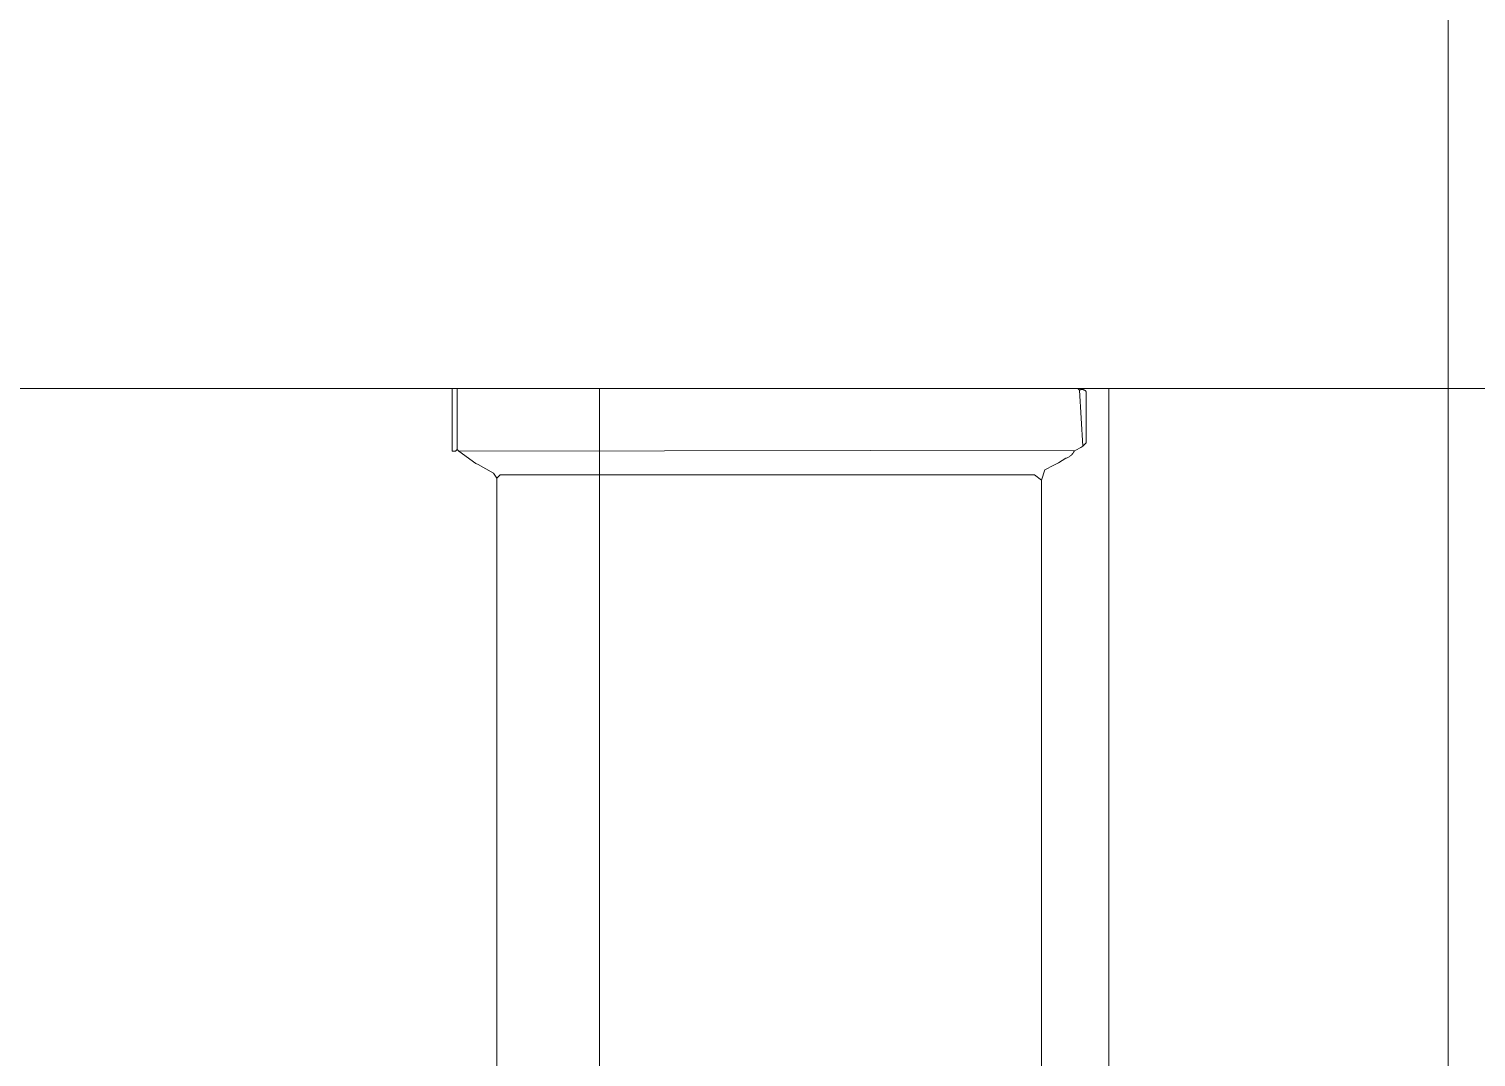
# Model space of a CAD drawing. Header units: millimetres. Extents: x 0 to 28440, y -12508 to -2066.
# Drawn here: x 16072.6 to 16157.8, y -11602.1 to -11541.6 of the extents above; entities that cross this region are included whole.
import ezdxf

# ---------------------------------------------------------------- set-up
doc = ezdxf.new("R2010")
doc.units = ezdxf.units.MM
for name, color, linetype, lineweight in [('DS-定制五金', 2, 'Continuous', 13), ('DS-定制台面', 4, 'Continuous', 13), ('DS-定制柜体', 4, 'Continuous', 13)]:
    doc.layers.add(name, color=color, linetype=linetype, lineweight=lineweight)

# ---------------------------------------------------------------- blocks, each defined once
blk = doc.blocks.new('LEGEND_d3e6bdb468ea488bd05571ffb39fac93_d3da621e1dc04da98d470efddcf8631cc067784a-c30e-48fb-b614-1e79f405a0a8')
at = {"layer": 'DS-定制五金', "color": 0, "linetype": 'Continuous', "flags": 128}
for points in [[(55.4, 114.5), (55, 114.8), (24, 114.8), (23.8, 114.6), (23.6, 114.9), (22.71, 115.42), (22.59, 115.48), (21.6, 116.2), (21.5, 116.3), (21.4, 116.2), (21.2, 116.2), (21.2, 119.9), (57.5, 119.9), (57.6, 119.8)], [(58, 119.7), (58, 116.7), (57.8, 116.5), (57.69, 116.42), (57.4, 116.25), (21.6, 116.2), (21.5, 116.3), (21.5, 119.9)], [(57.8, 116.5), (57.6, 119.8), (57.614, 119.807), (57.629, 119.814), (57.644, 119.819), (57.66, 119.824), (57.675, 119.828), (57.691, 119.831), (57.707, 119.834), (57.723, 119.835), (57.739, 119.836), (57.755, 119.836), (57.772, 119.835), (57.788, 119.833), (57.804, 119.83), (57.819, 119.827), (57.835, 119.822), (57.85, 119.817), (57.865, 119.811), (57.88, 119.805), (57.894, 119.797), (57.908, 119.789), (57.921, 119.78), (57.934, 119.77), (57.947, 119.76), (57.959, 119.749), (57.97, 119.738), (57.981, 119.726), (57.991, 119.713), (58, 119.7)], [(55.4, 67.7), (55.4, 114.5), (55.6, 115.1), (56.11, 115.38), (56.39, 115.52), (56.81, 115.78), (56.85, 115.794), (56.89, 115.809), (56.928, 115.827), (56.966, 115.847), (57.002, 115.868), (57.038, 115.892), (57.072, 115.917), (57.104, 115.944), (57.136, 115.973), (57.165, 116.003), (57.193, 116.035), (57.22, 116.068), (57.244, 116.103), (57.267, 116.139), (57.288, 116.176), (57.3, 116.2)], [(23.8, 114.6), (23.8, 67.6), (23.816, 67.564), (23.834, 67.53), (23.853, 67.496), (23.874, 67.464), (23.897, 67.432), (23.922, 67.402), (23.948, 67.373), (23.976, 67.346), (24.005, 67.32), (24.035, 67.295), (24.067, 67.272), (24.099, 67.251), (24.133, 67.232), (24.168, 67.214), (24.2, 67.2), (54.8, 67.2), (55.3, 67.7), (55.4, 67.7)]]:
    blk.add_lwpolyline(points, dxfattribs=at)
blk = doc.blocks.new('LEGEND_d3e6bdb468ea488bd05571ffb39fac93_d3da621e1dc04da98d470efddcf8631c596ef60c-f036-4897-8023-5f9db755dc6a')
at = {"layer": 'DS-定制五金', "color": 0, "linetype": 'Continuous', "flags": 128}
for points in [[(55.4, 114.5), (55, 114.8), (24, 114.8), (23.8, 114.6), (23.6, 114.9), (22.71, 115.42), (22.59, 115.48), (21.6, 116.2), (21.5, 116.3), (21.4, 116.2), (21.2, 116.2), (21.2, 119.9), (57.5, 119.9), (57.6, 119.8)], [(58, 119.7), (58, 116.7), (57.8, 116.5), (57.69, 116.42), (57.4, 116.25), (21.6, 116.2), (21.5, 116.3), (21.5, 119.9)], [(57.8, 116.5), (57.6, 119.8), (57.614, 119.807), (57.629, 119.814), (57.644, 119.819), (57.66, 119.824), (57.675, 119.828), (57.691, 119.831), (57.707, 119.834), (57.723, 119.835), (57.739, 119.836), (57.755, 119.836), (57.772, 119.835), (57.788, 119.833), (57.804, 119.83), (57.819, 119.827), (57.835, 119.822), (57.85, 119.817), (57.865, 119.811), (57.88, 119.805), (57.894, 119.797), (57.908, 119.789), (57.921, 119.78), (57.934, 119.77), (57.947, 119.76), (57.959, 119.749), (57.97, 119.738), (57.981, 119.726), (57.991, 119.713), (58, 119.7)], [(55.4, 67.7), (55.4, 114.5), (55.6, 115.1), (56.11, 115.38), (56.39, 115.52), (56.81, 115.78), (56.85, 115.794), (56.89, 115.809), (56.928, 115.827), (56.966, 115.847), (57.002, 115.868), (57.038, 115.892), (57.072, 115.917), (57.104, 115.944), (57.136, 115.973), (57.165, 116.003), (57.193, 116.035), (57.22, 116.068), (57.244, 116.103), (57.267, 116.139), (57.288, 116.176), (57.3, 116.2)], [(23.8, 114.6), (23.8, 67.6), (23.816, 67.564), (23.834, 67.53), (23.853, 67.496), (23.874, 67.464), (23.897, 67.432), (23.922, 67.402), (23.948, 67.373), (23.976, 67.346), (24.005, 67.32), (24.035, 67.295), (24.067, 67.272), (24.099, 67.251), (24.133, 67.232), (24.168, 67.214), (24.2, 67.2), (54.8, 67.2), (55.3, 67.7), (55.4, 67.7)]]:
    blk.add_lwpolyline(points, dxfattribs=at)
blk = doc.blocks.new('LEGEND_d3e6bdb468ea488bd05571ffb39fac93_d3da621e1dc04da98d470efddcf8631c2319c799-373b-4a36-aee0-731ef0a133ba')
at = {"layer": 'DS-定制五金', "color": 0, "linetype": 'Continuous', "flags": 128}
for points in [[(55.4, 114.5), (55, 114.8), (24, 114.8), (23.8, 114.6), (23.6, 114.9), (22.71, 115.42), (22.59, 115.48), (21.6, 116.2), (21.5, 116.3), (21.4, 116.2), (21.2, 116.2), (21.2, 119.9), (57.5, 119.9), (57.6, 119.8)], [(58, 119.7), (58, 116.7), (57.8, 116.5), (57.69, 116.42), (57.4, 116.25), (21.6, 116.2), (21.5, 116.3), (21.5, 119.9)], [(57.8, 116.5), (57.6, 119.8), (57.614, 119.807), (57.629, 119.814), (57.644, 119.819), (57.66, 119.824), (57.675, 119.828), (57.691, 119.831), (57.707, 119.834), (57.723, 119.835), (57.739, 119.836), (57.755, 119.836), (57.772, 119.835), (57.788, 119.833), (57.804, 119.83), (57.819, 119.827), (57.835, 119.822), (57.85, 119.817), (57.865, 119.811), (57.88, 119.805), (57.894, 119.797), (57.908, 119.789), (57.921, 119.78), (57.934, 119.77), (57.947, 119.76), (57.959, 119.749), (57.97, 119.738), (57.981, 119.726), (57.991, 119.713), (58, 119.7)], [(55.4, 67.7), (55.4, 114.5), (55.6, 115.1), (56.11, 115.38), (56.39, 115.52), (56.81, 115.78), (56.85, 115.794), (56.89, 115.809), (56.928, 115.827), (56.966, 115.847), (57.002, 115.868), (57.038, 115.892), (57.072, 115.917), (57.104, 115.944), (57.136, 115.973), (57.165, 116.003), (57.193, 116.035), (57.22, 116.068), (57.244, 116.103), (57.267, 116.139), (57.288, 116.176), (57.3, 116.2)], [(23.8, 114.6), (23.8, 67.6), (23.816, 67.564), (23.834, 67.53), (23.853, 67.496), (23.874, 67.464), (23.897, 67.432), (23.922, 67.402), (23.948, 67.373), (23.976, 67.346), (24.005, 67.32), (24.035, 67.295), (24.067, 67.272), (24.099, 67.251), (24.133, 67.232), (24.168, 67.214), (24.2, 67.2), (54.8, 67.2), (55.3, 67.7), (55.4, 67.7)]]:
    blk.add_lwpolyline(points, dxfattribs=at)
blk = doc.blocks.new('LEGEND_d3e6bdb468ea488bd05571ffb39fac93_d3da621e1dc04da98d470efddcf8631c52c15e02-05c6-4845-8498-5d43cc00dc2b')
at = {"layer": 'DS-定制五金', "color": 0, "linetype": 'Continuous', "flags": 128}
for points in [[(55.4, 114.5), (55, 114.8), (24, 114.8), (23.8, 114.6), (23.6, 114.9), (22.71, 115.42), (22.59, 115.48), (21.6, 116.2), (21.5, 116.3), (21.4, 116.2), (21.2, 116.2), (21.2, 119.9), (57.5, 119.9), (57.6, 119.8)], [(58, 119.7), (58, 116.7), (57.8, 116.5), (57.69, 116.42), (57.4, 116.25), (21.6, 116.2), (21.5, 116.3), (21.5, 119.9)], [(57.8, 116.5), (57.6, 119.8), (57.614, 119.807), (57.629, 119.814), (57.644, 119.819), (57.66, 119.824), (57.675, 119.828), (57.691, 119.831), (57.707, 119.834), (57.723, 119.835), (57.739, 119.836), (57.755, 119.836), (57.772, 119.835), (57.788, 119.833), (57.804, 119.83), (57.819, 119.827), (57.835, 119.822), (57.85, 119.817), (57.865, 119.811), (57.88, 119.805), (57.894, 119.797), (57.908, 119.789), (57.921, 119.78), (57.934, 119.77), (57.947, 119.76), (57.959, 119.749), (57.97, 119.738), (57.981, 119.726), (57.991, 119.713), (58, 119.7)], [(55.4, 67.7), (55.4, 114.5), (55.6, 115.1), (56.11, 115.38), (56.39, 115.52), (56.81, 115.78), (56.85, 115.794), (56.89, 115.809), (56.928, 115.827), (56.966, 115.847), (57.002, 115.868), (57.038, 115.892), (57.072, 115.917), (57.104, 115.944), (57.136, 115.973), (57.165, 116.003), (57.193, 116.035), (57.22, 116.068), (57.244, 116.103), (57.267, 116.139), (57.288, 116.176), (57.3, 116.2)], [(23.8, 114.6), (23.8, 67.6), (23.816, 67.564), (23.834, 67.53), (23.853, 67.496), (23.874, 67.464), (23.897, 67.432), (23.922, 67.402), (23.948, 67.373), (23.976, 67.346), (24.005, 67.32), (24.035, 67.295), (24.067, 67.272), (24.099, 67.251), (24.133, 67.232), (24.168, 67.214), (24.2, 67.2), (54.8, 67.2), (55.3, 67.7), (55.4, 67.7)]]:
    blk.add_lwpolyline(points, dxfattribs=at)
blk = doc.blocks.new('LEGEND_d3e6bdb468ea488bd05571ffb39fac93_d3da621e1dc04da98d470efddcf8631c09cca465-7986-4cdd-adbb-e7893ae70e9f')
at = {"layer": 'DS-定制五金', "color": 0, "linetype": 'Continuous', "flags": 128}
for points in [[(55.4, 114.5), (55, 114.8), (24, 114.8), (23.8, 114.6), (23.6, 114.9), (22.71, 115.42), (22.59, 115.48), (21.6, 116.2), (21.5, 116.3), (21.4, 116.2), (21.2, 116.2), (21.2, 119.9), (57.5, 119.9), (57.6, 119.8)], [(58, 119.7), (58, 116.7), (57.8, 116.5), (57.69, 116.42), (57.4, 116.25), (21.6, 116.2), (21.5, 116.3), (21.5, 119.9)], [(57.8, 116.5), (57.6, 119.8), (57.614, 119.807), (57.629, 119.814), (57.644, 119.819), (57.66, 119.824), (57.675, 119.828), (57.691, 119.831), (57.707, 119.834), (57.723, 119.835), (57.739, 119.836), (57.755, 119.836), (57.772, 119.835), (57.788, 119.833), (57.804, 119.83), (57.819, 119.827), (57.835, 119.822), (57.85, 119.817), (57.865, 119.811), (57.88, 119.805), (57.894, 119.797), (57.908, 119.789), (57.921, 119.78), (57.934, 119.77), (57.947, 119.76), (57.959, 119.749), (57.97, 119.738), (57.981, 119.726), (57.991, 119.713), (58, 119.7)], [(55.4, 67.7), (55.4, 114.5), (55.6, 115.1), (56.11, 115.38), (56.39, 115.52), (56.81, 115.78), (56.85, 115.794), (56.89, 115.809), (56.928, 115.827), (56.966, 115.847), (57.002, 115.868), (57.038, 115.892), (57.072, 115.917), (57.104, 115.944), (57.136, 115.973), (57.165, 116.003), (57.193, 116.035), (57.22, 116.068), (57.244, 116.103), (57.267, 116.139), (57.288, 116.176), (57.3, 116.2)], [(23.8, 114.6), (23.8, 67.6), (23.816, 67.564), (23.834, 67.53), (23.853, 67.496), (23.874, 67.464), (23.897, 67.432), (23.922, 67.402), (23.948, 67.373), (23.976, 67.346), (24.005, 67.32), (24.035, 67.295), (24.067, 67.272), (24.099, 67.251), (24.133, 67.232), (24.168, 67.214), (24.2, 67.2), (54.8, 67.2), (55.3, 67.7), (55.4, 67.7)]]:
    blk.add_lwpolyline(points, dxfattribs=at)
blk = doc.blocks.new('LEGEND_d3e6bdb468ea488bd05571ffb39fac93_d3da621e1dc04da98d470efddcf8631cd99eb5d0-6249-4779-b4fb-9f2427706c9a')
at = {"layer": 'DS-定制五金', "color": 0, "linetype": 'Continuous', "flags": 128}
for points in [[(55.4, 114.5), (55, 114.8), (24, 114.8), (23.8, 114.6), (23.6, 114.9), (22.71, 115.42), (22.59, 115.48), (21.6, 116.2), (21.5, 116.3), (21.4, 116.2), (21.2, 116.2), (21.2, 119.9), (57.5, 119.9), (57.6, 119.8)], [(58, 119.7), (58, 116.7), (57.8, 116.5), (57.69, 116.42), (57.4, 116.25), (21.6, 116.2), (21.5, 116.3), (21.5, 119.9)], [(57.8, 116.5), (57.6, 119.8), (57.614, 119.807), (57.629, 119.814), (57.644, 119.819), (57.66, 119.824), (57.675, 119.828), (57.691, 119.831), (57.707, 119.834), (57.723, 119.835), (57.739, 119.836), (57.755, 119.836), (57.772, 119.835), (57.788, 119.833), (57.804, 119.83), (57.819, 119.827), (57.835, 119.822), (57.85, 119.817), (57.865, 119.811), (57.88, 119.805), (57.894, 119.797), (57.908, 119.789), (57.921, 119.78), (57.934, 119.77), (57.947, 119.76), (57.959, 119.749), (57.97, 119.738), (57.981, 119.726), (57.991, 119.713), (58, 119.7)], [(55.4, 67.7), (55.4, 114.5), (55.6, 115.1), (56.11, 115.38), (56.39, 115.52), (56.81, 115.78), (56.85, 115.794), (56.89, 115.809), (56.928, 115.827), (56.966, 115.847), (57.002, 115.868), (57.038, 115.892), (57.072, 115.917), (57.104, 115.944), (57.136, 115.973), (57.165, 116.003), (57.193, 116.035), (57.22, 116.068), (57.244, 116.103), (57.267, 116.139), (57.288, 116.176), (57.3, 116.2)], [(23.8, 114.6), (23.8, 67.6), (23.816, 67.564), (23.834, 67.53), (23.853, 67.496), (23.874, 67.464), (23.897, 67.432), (23.922, 67.402), (23.948, 67.373), (23.976, 67.346), (24.005, 67.32), (24.035, 67.295), (24.067, 67.272), (24.099, 67.251), (24.133, 67.232), (24.168, 67.214), (24.2, 67.2), (54.8, 67.2), (55.3, 67.7), (55.4, 67.7)]]:
    blk.add_lwpolyline(points, dxfattribs=at)
blk = doc.blocks.new('LEGEND_d3e6bdb468ea488bd05571ffb39fac93_d3da621e1dc04da98d470efddcf8631c667a7fad-af2f-495d-9301-537a58ec28fb')
at = {"layer": 'DS-定制五金', "color": 0, "linetype": 'Continuous', "flags": 128}
for points in [[(55.4, 114.5), (55, 114.8), (24, 114.8), (23.8, 114.6), (23.6, 114.9), (22.71, 115.42), (22.59, 115.48), (21.6, 116.2), (21.5, 116.3), (21.4, 116.2), (21.2, 116.2), (21.2, 119.9), (57.5, 119.9), (57.6, 119.8)], [(58, 119.7), (58, 116.7), (57.8, 116.5), (57.69, 116.42), (57.4, 116.25), (21.6, 116.2), (21.5, 116.3), (21.5, 119.9)], [(57.8, 116.5), (57.6, 119.8), (57.614, 119.807), (57.629, 119.814), (57.644, 119.819), (57.66, 119.824), (57.675, 119.828), (57.691, 119.831), (57.707, 119.834), (57.723, 119.835), (57.739, 119.836), (57.755, 119.836), (57.772, 119.835), (57.788, 119.833), (57.804, 119.83), (57.819, 119.827), (57.835, 119.822), (57.85, 119.817), (57.865, 119.811), (57.88, 119.805), (57.894, 119.797), (57.908, 119.789), (57.921, 119.78), (57.934, 119.77), (57.947, 119.76), (57.959, 119.749), (57.97, 119.738), (57.981, 119.726), (57.991, 119.713), (58, 119.7)], [(55.4, 67.7), (55.4, 114.5), (55.6, 115.1), (56.11, 115.38), (56.39, 115.52), (56.81, 115.78), (56.85, 115.794), (56.89, 115.809), (56.928, 115.827), (56.966, 115.847), (57.002, 115.868), (57.038, 115.892), (57.072, 115.917), (57.104, 115.944), (57.136, 115.973), (57.165, 116.003), (57.193, 116.035), (57.22, 116.068), (57.244, 116.103), (57.267, 116.139), (57.288, 116.176), (57.3, 116.2)], [(23.8, 114.6), (23.8, 67.6), (23.816, 67.564), (23.834, 67.53), (23.853, 67.496), (23.874, 67.464), (23.897, 67.432), (23.922, 67.402), (23.948, 67.373), (23.976, 67.346), (24.005, 67.32), (24.035, 67.295), (24.067, 67.272), (24.099, 67.251), (24.133, 67.232), (24.168, 67.214), (24.2, 67.2), (54.8, 67.2), (55.3, 67.7), (55.4, 67.7)]]:
    blk.add_lwpolyline(points, dxfattribs=at)
blk = doc.blocks.new('LEGEND_d3e6bdb468ea488bd05571ffb39fac93_d3da621e1dc04da98d470efddcf8631c')
at = {"layer": 'DS-定制五金', "color": 0, "linetype": 'Continuous', "flags": 128}
for points in [[(55.4, 114.5), (55, 114.8), (24, 114.8), (23.8, 114.6), (23.6, 114.9), (22.71, 115.42), (22.59, 115.48), (21.6, 116.2), (21.5, 116.3), (21.4, 116.2), (21.2, 116.2), (21.2, 119.9), (57.5, 119.9), (57.6, 119.8)], [(58, 119.7), (58, 116.7), (57.8, 116.5), (57.69, 116.42), (57.4, 116.25), (21.6, 116.2), (21.5, 116.3), (21.5, 119.9)], [(57.8, 116.5), (57.6, 119.8), (57.614, 119.807), (57.629, 119.814), (57.644, 119.819), (57.66, 119.824), (57.675, 119.828), (57.691, 119.831), (57.707, 119.834), (57.723, 119.835), (57.739, 119.836), (57.755, 119.836), (57.772, 119.835), (57.788, 119.833), (57.804, 119.83), (57.819, 119.827), (57.835, 119.822), (57.85, 119.817), (57.865, 119.811), (57.88, 119.805), (57.894, 119.797), (57.908, 119.789), (57.921, 119.78), (57.934, 119.77), (57.947, 119.76), (57.959, 119.749), (57.97, 119.738), (57.981, 119.726), (57.991, 119.713), (58, 119.7)], [(55.4, 67.7), (55.4, 114.5), (55.6, 115.1), (56.11, 115.38), (56.39, 115.52), (56.81, 115.78), (56.85, 115.794), (56.89, 115.809), (56.928, 115.827), (56.966, 115.847), (57.002, 115.868), (57.038, 115.892), (57.072, 115.917), (57.104, 115.944), (57.136, 115.973), (57.165, 116.003), (57.193, 116.035), (57.22, 116.068), (57.244, 116.103), (57.267, 116.139), (57.288, 116.176), (57.3, 116.2)], [(23.8, 114.6), (23.8, 67.6), (23.816, 67.564), (23.834, 67.53), (23.853, 67.496), (23.874, 67.464), (23.897, 67.432), (23.922, 67.402), (23.948, 67.373), (23.976, 67.346), (24.005, 67.32), (24.035, 67.295), (24.067, 67.272), (24.099, 67.251), (24.133, 67.232), (24.168, 67.214), (24.2, 67.2), (54.8, 67.2), (55.3, 67.7), (55.4, 67.7)]]:
    blk.add_lwpolyline(points, dxfattribs=at)

msp = doc.modelspace()

# ---------------------------------------------------------------- linework, layer by layer
at = {"layer": 'DS-定制台面', "color": 255, "linetype": 'Continuous'}
for p, q in [((16156.206, -11562.736), (16136.206, -11562.736)), ((16136.206, -11562.736), (16136.206, -11662.736)), ((16156.206, -11662.736), (16156.206, -11562.736))]:
    msp.add_line(p, q, dxfattribs=at)
at = {"layer": 'DS-定制柜体', "color": 255, "linetype": 'Continuous'}
for p, q in [((16156.206, -11562.736), (16156.206, -10762.736)), ((16156.206, -11662.736), (16156.206, -11212.736)), ((16156.206, -11547.736), (16156.196, -11547.736)), ((15528.206, -11562.736), (16156.206, -11562.736)), ((16106.206, -11662.736), (16106.206, -11562.726)), ((16156.206, -11562.736), (16584.206, -11562.736))]:
    msp.add_line(p, q, dxfattribs=at)

# ---------------------------------------------------------------- block references
at = {"layer": 'DS-定制五金', "color": 7, "xscale": 1.015228426395939, "yscale": 0.9999999389648474}
for name in ['LEGEND_d3e6bdb468ea488bd05571ffb39fac93_d3da621e1dc04da98d470efddcf8631cc067784a-c30e-48fb-b614-1e79f405a0a8', 'LEGEND_d3e6bdb468ea488bd05571ffb39fac93_d3da621e1dc04da98d470efddcf8631c596ef60c-f036-4897-8023-5f9db755dc6a', 'LEGEND_d3e6bdb468ea488bd05571ffb39fac93_d3da621e1dc04da98d470efddcf8631c2319c799-373b-4a36-aee0-731ef0a133ba', 'LEGEND_d3e6bdb468ea488bd05571ffb39fac93_d3da621e1dc04da98d470efddcf8631c52c15e02-05c6-4845-8498-5d43cc00dc2b', 'LEGEND_d3e6bdb468ea488bd05571ffb39fac93_d3da621e1dc04da98d470efddcf8631c09cca465-7986-4cdd-adbb-e7893ae70e9f', 'LEGEND_d3e6bdb468ea488bd05571ffb39fac93_d3da621e1dc04da98d470efddcf8631cd99eb5d0-6249-4779-b4fb-9f2427706c9a', 'LEGEND_d3e6bdb468ea488bd05571ffb39fac93_d3da621e1dc04da98d470efddcf8631c667a7fad-af2f-495d-9301-537a58ec28fb', 'LEGEND_d3e6bdb468ea488bd05571ffb39fac93_d3da621e1dc04da98d470efddcf8631c']:
    msp.add_blockref(name, (16076.003, -11682.636), dxfattribs=at)

doc.saveas('drawing.dxf')
